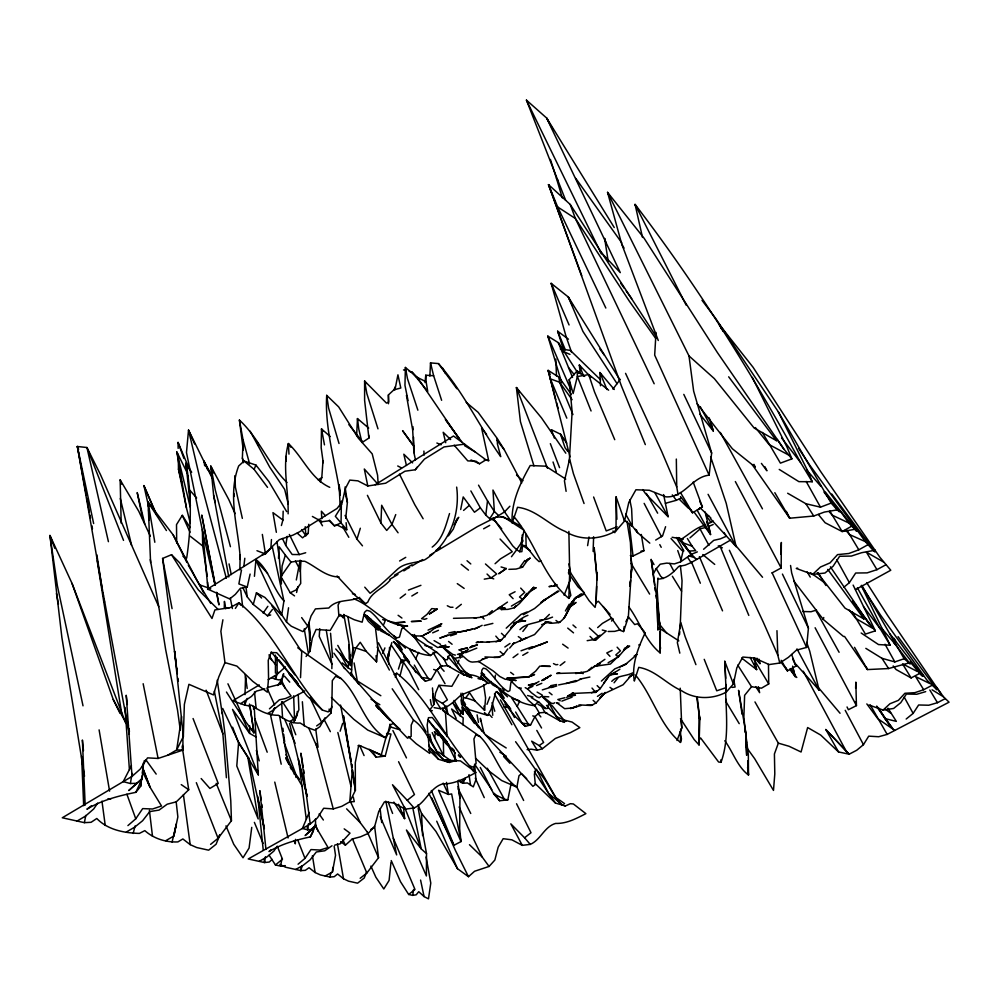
<?xml version="1.0" encoding="UTF-8"?>
<svg xmlns="http://www.w3.org/2000/svg" width="999" height="999" viewBox="0 0 999 999"><rect width="100%" height="100%" fill="white"/><g stroke="black" fill="none" stroke-linecap="round" stroke-linejoin="round"><path stroke-width="1.5" d="M275.437 676.173L275.437 679.183L279.071 679.944L282.143 679.108L283.641 673.638L280.532 684.153L268.232 687.3M275.437 673.164L275.449 655.094M616.783 528.121L616.058 530.794L624.537 521.041L616.096 496.878L616.058 530.794C600.636 539.635 580.619 541.133 565.234 531.406C548.476 524.725 536.013 509.39 517.519 507.292L512.15 523.114C510.914 502.672 520.317 482.942 530.182 465.522L545.679 466.183L565.746 479.095M426.523 853.658L426.386 875.961L406.443 830.019L421.216 848.863L426.523 853.658L418.131 807.916M329.757 487.337C310.639 478.671 303.047 457.267 288.361 443.519C281.993 466.508 288.711 490.434 288.112 513.836M378.084 482.967L377.585 475.262L372.202 453.883L358.391 438.236L338.661 406.893L326.71 395.367C324.6 429.283 335.564 462.112 340.234 495.404M457.804 781.193L459.94 798.051L459.665 828.671L460.989 841.57L453.971 845.266L428.846 793.343M555.819 359.091L556.48 376.011M635.601 675.199C652.759 695.791 659.64 725.286 680.481 742.419L680.656 729.033M286.676 511.625L268.843 481.506L255.944 465.072L244.118 461.088L238.686 465.946C227.098 495.941 238.636 528.583 240.297 559.44M239.86 569.892L240.147 555.082M300.524 677.647L301.735 651.798L271.928 605.856M224.3 607.554L224.425 601.398L225.774 608.803M331.843 668.618L331.943 664.185L326.273 630.244M461.75 441.845L445.392 419.443L459.09 438.711L417.395 377.46L405.394 367.457L404.957 385.389L408.067 400.661M699.05 744.929L698.95 712.786L699.824 719.642L699.05 744.929L694.205 739.622L680.481 718.643M726.086 684.502L726.148 692.207C712.262 699.575 694.642 699.5 681.443 690.609C666.458 684.003 655.369 670.104 638.761 667.357L634.34 681.068C631.368 664.585 638.286 647.327 645.292 632.604M281.393 525.524L282.904 520.067L283.167 511.151M244.767 702.097L244.668 705.082L248.376 705.781L251.648 705.219C259.191 710.926 268.806 715.559 278.384 715.272C284.665 719.567 292.307 723.85 300.125 723.001L307.929 727.722L314.897 730.207L319.905 726.648L324.925 717.856M245.005 694.642L245.554 676.735L247.178 688.436M415.484 459.94L413.923 452.659L413.549 437.275M817.244 572.677L845.017 608.129L863.985 619.005L864.06 616.708L875.336 630.844L865.409 634.103L852.135 611.763M295.479 839.36L295.329 843.818L294.156 840.933M513.673 516.346C535.052 541.358 543.294 577.135 568.818 598.364L569.68 573.001L569.005 569.979M462.937 724.887L463.186 717.869L451.623 708.978L456.181 718.418M593.106 551.436L593.631 536.75M596.64 586.376L596.066 602.747L595.092 607.367L589.035 600.611L570.554 572.802L568.906 563.848M596.915 578.945L597.127 572.989L596.066 602.747L598.389 601.261L604.432 608.216L620.167 630.381L623.551 631.555L628.334 617.17L631.53 569.13L630.444 542.644L626.96 521.253M855.619 688.236L855.843 682.117L856.43 705.606L848.376 709.715L847.04 706.967M242.382 458.079L243.419 462.537L242.382 458.079L243.069 439.972L239.41 420.092C258.941 437.899 268.107 464.123 286.988 482.505M861.85 585.377L904.145 658.728L910.064 663.773L910.139 661.95L921.553 675.574L922.914 676.261L923.014 674.6M341.421 501.286L341.046 522.964L346.765 529.757L346.116 522.664M395.741 514.585L391.958 524.413L386.7 530.432L380.931 523.014L381.68 505.244L391.958 524.413L398.077 532.792M203.309 532.405L202.697 545.978L207.193 576.111M356.631 435.714L357.467 418.581L368.681 428.084M429.87 376.099L430.507 362.887L438.424 363.586C463.311 391.608 479.245 426.411 500.711 456.643L497.427 443.981L497.252 438.549L478.159 412.35L466.233 402.385M281.206 583.816L282.105 566.008L285.352 555.094L279.183 546.815L278.509 558.416M780.756 554.258L781.343 542.469L781.168 567.956L772.002 572.927M389.098 656.106L389.56 647.29M300.999 560.901L300.187 571.628M301.611 529.582L305.856 535.701L308.241 533.191L308.728 524.313M310.439 643.244L309.977 651.273L306.069 656.48M351.311 675.561L352.984 647.664L347.902 616.62M656.018 332.455L654.682 355.107L709.14 475.149C691.832 476.973 684.315 498.002 665.796 496.853L649.338 490.272L635.938 489.76L628.821 502.36L624.537 521.041M271.453 539.56L270.879 548.164L265.447 553.97L262.213 555.032L207.555 589.035L229.708 598.938L235.339 594.38L240.459 588.224L247.228 587.037L250.112 574.075M319.767 628.671L319.23 636.438L331.943 664.185M320.279 481.918L321.79 477.572L323.002 460.789M463.061 703.321L463.499 697.702L462.662 693.294M658.029 578.009L657.142 589.785L659.615 625.799M238.574 742.981L236.788 765.983L258.179 818.968L247.727 756.555L238.574 742.981L232.605 727.21M325.187 875.986L332.442 872.002L332.804 867.407M352.297 770.229L349.775 801.822L341.82 806.305L333.266 808.915L323.664 808.253L317.482 817.794L310.239 824.063L248.239 858.953L264.523 862.562L269.318 862.025L272.178 859.39M463.499 697.702L465.721 697.777L469.617 692.719L474.975 700.886L484.577 710.389L485.589 697.989L483.653 684.727M254.433 576.298L255.969 559.527C269.593 570.167 272.552 588.511 283.928 600.923L281.668 615.359L264.935 597.452L256.406 592.869L253.271 604.457L267.52 615.821L270.692 614.984M313.561 828.308L313.274 831.393L310.339 836.9C296.054 839.984 281.606 843.905 269.018 851.573L271.216 849.662M733.403 684.003L724.774 661.288L726.148 692.207L733.403 684.003L736.825 667.807L742.831 657.042L754.595 658.079L769.105 664.56L779.782 663.036L788.423 657.317L796.378 650.162L806.593 647.427L808.416 628.159L791.67 572.914L790.559 565.484M316.633 725.936L321.653 722.327L331.019 713.049L331.668 706.293M629.894 586.201L630.344 581.543M630.943 575.337L631.53 569.13M352.16 656.118L352.984 647.664L355.894 647.939L366.333 651.46L376.523 661.85L377.909 648.051L375.299 626.56M659.864 631.818L660.127 652.896C645.566 641.096 639.697 621.665 628.771 606.793M425.025 382.592L425.761 375.212L433.641 375.774L441.62 400.299M280.532 684.153L280.844 681.093M345.729 518.406L347.39 502.335L345.08 486.975M629.919 586.251L630.556 580.157M630.881 577.11L632.155 564.922L630.869 558.266M679.482 634.727L679.795 631.655M680.119 628.596L682.042 580.681L680.356 565.596M390.996 862.237L389.086 880.456L383.803 888.973L375.836 877.184L370.904 866.096M394.955 389.772L397.939 374.825L400.811 388.012L393.931 389.81L388.411 394.917L388.461 403.746M709.14 475.149L711.638 453.034L693.643 391.108L688.998 355.931L607.554 192.345L644.155 238.311L717.394 352.56L783.753 448.913L791.895 458.866L780.419 463.136L762.374 432.48M443.294 738.711L443.656 755.843L434.69 738.124L435.364 732.267M460.964 710.277L460.277 716.146L453.022 703.196L463.249 714.36L460.989 693.194M243.856 566.458L244.817 558.266M623.551 631.555L624.15 626.585M91.558 805.644L86.913 809.252C101.648 800.074 118.993 795.828 135.839 792.332L140.672 786.3L141.933 776.023M142.295 773.089L143.556 762.811L142.145 778.646L135.839 792.332M509.877 506.231L504.557 511.875L492.407 519.505L489.71 518.718L485.789 515.072L487.524 500.874L478.533 485.164M569.255 461.975L572.115 411.763L569.205 379.67L577.185 370.904L584.715 376.436M251.748 827.359L249.076 848.064L243.019 857.791L233.754 844.292L225.974 825.861M308.491 823.676L307.667 829.857L302.397 828.471L309.215 812.449M132.417 773.476L132.03 776.41L62.288 817.769L84.391 822.664L91.084 822.302L96.803 818.493C107.68 829.882 124.288 833.029 139.398 833.403L144.83 830.631C153.734 838.636 166.034 842.519 177.897 841.907L182.854 838.96L190.197 844.642L196.703 847.539L208.641 850.174L216.084 844.23L219.805 835.052M348.801 661.975L348.002 667.794L351.636 669.879M349.2 659.053L349.163 644.904M359.74 597.414C349.837 602.085 336.838 598.713 328.821 608.016L315.422 608.891L311.076 615.946L307.829 626.211L302.909 631.618L291.283 626.223L286.576 622.115L288.549 607.792M391.233 860.564L400.499 881.705L408.678 894.48L412.712 895.379L413.574 889.535M181.656 716.608L176.661 749.937L167.657 755.269L158.104 758.453L147.527 757.866L140.297 769.03L132.03 776.41L126.211 695.242L127.348 704.532M296.316 579.969L300.137 560.177M265.459 856.755L264.523 862.562L264.211 859.477M587.612 545.629L589.01 536.95M131.443 765.621L123.202 781.643L130.394 783.528L131.581 776.26M301.036 870.641L301.773 866.17M305.706 552.747L299.263 554.582L292.17 554.495L285.739 545.404L287.262 536.326M269.143 855.244L275.424 864.972L280.644 866.121L281.93 858.541M222.914 619.78L220.879 631.306L224.962 662.599L218.706 677.085L213.474 694.917L188.923 684.315L184.365 704.382L183.329 736.6L176.661 749.937L183.042 750.049L182.829 736.038M473.314 771.727L474.6 764.647M332.442 872.002L335.527 855.331L334.153 846.228M241.496 569.967L238.873 583.916L247.228 587.037M84.391 822.664L85.777 815.396M460.689 509.502L463.211 496.94L474.475 512.225L480.357 507.842L470.866 490.934M494.767 678.646L495.479 675.112M480.294 767.432L493.768 793.955L499.625 800.748L507.817 799.849L511.188 783.216M165.772 840.683L173.863 836.026L176.323 824.013L172.078 842.082M173.863 836.026L177.859 816.907L176.149 801.585M279.82 864.372L285.514 867.207L300.736 870.579L305.294 870.341L309.041 867.731L315.122 872.527L320.392 874.924L329.945 877.047L330.856 872.739M653.184 574.325L655.644 569.505L660.227 564.198L666.808 563.099L674.337 563.911L680.531 561.875L683.328 549.875M540.859 560.876L539.098 561.638L535.526 558.254L526.123 546.291L523.551 545.317L522.302 547.489L521.89 551.648L519.717 551.735L516.595 549.65L521.241 542.944L523.826 531.443M296.578 592.494L297.964 586.675M300.736 870.579L301.748 866.32M615.559 529.832L614.847 532.692L612.961 531.031M401.923 660.102L401.223 662.911L405.731 660.077M515.596 741.708L535.589 769.567L534.378 774.275L535.339 784.515L532.892 786.325C509.69 759.927 483.941 735.614 462.999 707.329M133.142 833.466L135.09 825.961M385.239 756.068L380.644 755.082L369.143 749.325L376.211 757.217L385.239 756.068L390.959 734.053L386.588 733.416M495.704 691.97L491.058 709.402L487.649 715.396L469.68 709.839L464.06 705.556M843.568 636.55L823.251 619.392L823.75 617.507M191.683 472.265L185.964 463.311C191.883 494.692 191.346 526.785 186.688 558.079L182.967 556.318M391.845 642.532L387.187 659.178M519.717 551.735L522.652 541.096L522.165 535.014M340.035 614.422L343.194 617.694L344.043 614.722M680.481 742.419L681.48 738.948L679.67 732.155M449.525 513.561C445.829 525.449 442.682 539.285 432.18 547.102M457.954 663.523L458.953 660.127M362.487 545.829L356.955 539.16L360.327 528.234M351.611 661.75L355.894 647.939L360.227 642.27L366.333 651.46M398.439 669.105L401.261 660.052L391.396 645.242M699.175 740.009L700.574 737.911L718.581 762L721.016 762.337C729.133 739.822 726.261 715.059 725.649 691.545M340.122 731.206L342.669 723.338M665.596 526.698L662.587 535.851L655.706 540.059M277.884 672.165L275.437 679.183L271.528 677.659M399.975 676.086L403.471 662.225L409.253 671.003L418.731 689.697M395.279 677.272L396.74 673.226C427.984 697.777 443.706 736.488 469.73 766.021L473.938 767.307L476.098 763.336L473.926 738.973L475.836 734.802L480.007 736.55C494.917 751.335 499.325 775.124 516.883 787.162L523.638 800.474M754.969 701.922L778.346 743.144L774.412 753.983L774.799 773.925L773.488 790.421L754.682 758.716L746.353 747.19M458.878 780.119L460.614 782.354L463.174 783.266L464.997 778.321M383.853 624.225L385.252 620.529L382.654 619.555M247.19 698.413L244.668 705.082L232.717 700.799L259.265 684.964M677.01 740.484L681.817 728.009L680.219 688.199M486.975 704.345L489.835 696.927M366.471 872.277L364.223 878.009L357.592 883.166L348.539 881.168L343.506 878.783L337.625 873.963L334.203 876.71L329.945 877.047M382.717 653.421L384.902 647.914M564.123 595.267L569.867 580.856L568.868 531.381M290.072 721.328L295.367 718.231L298.876 709.777L298.264 694.43M390.01 724.113L390.634 727.022L385.439 739.46L381.281 754.819L358.753 745.204L355.282 762.524L355.382 790.396L349.775 801.822L354.283 801.635L353.296 797.065M267.557 487.387L254.096 469.343L255.944 465.072M293.694 722.627L297.302 714.547L297.252 711.475M310.339 836.9L315.622 825.112L315.472 818.968M393.931 389.81L395.279 386.838M392.195 688.798L413.486 720.054L411.201 725.099L411.151 736.4L407.542 738.174C385.189 715.384 365.572 690.297 343.644 667.157M547.152 713.236L544.905 712.387L539.26 712.861L534.977 716.57L530.606 724.887L528.284 724.05L517.195 706.48L519.667 701.048M219.743 834.702L218.082 838.298L210.602 844.355M441.945 665.559L436.488 670.391L431.143 679.495L428.221 678.396L415.709 658.678L418.618 652.372M582.03 593.643L575.349 598.114L576.698 596.952C568.119 603.646 568.631 617.032 558.853 622.589L552.397 623.214L545.142 621.927L551.161 622.477M563.873 618.531L573.651 601.173L572.09 601.898L565.034 616.733M271.616 714.722L274.762 708.054M339.847 601.56L338.087 605.082L338.861 615.809L330.207 630.431L316.096 629.445L312.3 638.186L309.977 651.273L309.066 622.439M295.367 718.231L297.302 714.547M331.406 697.539L353.758 719.28L367.757 730.082L385.327 737.712L388.024 732.654L389.835 725.336L393.481 723.288L400.012 729.307M625.861 621.69L628.433 616.957M702.01 300.312L715.796 318.644L778.333 411.863L831.168 503.096L837.187 509.877L839.297 511.65L839.884 510.601L848.85 523.014L856.468 531.031L857.017 530.094L809.739 465.122L798.551 448.339M565.434 610.926L569.293 604.145M281.693 575.486L291.046 562.087L297.714 561.051L304.857 561.313C316.246 566.695 325.686 576.873 339.086 576.947M778.346 743.144L789.048 746.265L801.073 751.997L807.642 727.547L820.691 735.052L838.536 751.947L849.162 754.195L856.717 750.261L863.461 744.667L868.718 736.151L878.67 736.738L887.162 734.402L949.05 702.185L943.443 696.765L936.4 687.1L936.837 689.61L927.035 680.244L880.506 615.009L862.562 587.649M190.072 527.509L182.293 515.334L176.511 524.625L176.686 543.294M267.844 713.373L273.214 710.202L274.663 707.879M688.998 355.931L714.347 378.621L754.12 427.997L776.46 440.684L777.247 439.423L783.753 448.913M235.364 608.428L238.973 602.747C274.575 631.468 291.358 676.91 322.427 710.089L328.172 711.9L331.793 707.729L332.305 680.656L335.602 676.286L341.171 678.608C359.228 695.616 363.861 724.35 385.327 737.712M572.09 601.898L570.978 603.658L576.698 596.952M489.71 518.718L494.368 511.5L492.957 490.034L504.557 511.875L510.389 520.179L520.679 526.111M487.025 642.107L500.124 641.083C509.552 632.479 514.972 619.929 527.909 615.322M573.463 692.981L568.331 695.766L573.326 693.244L571.603 693.518L595.654 692.394L600.224 688.648L607.817 677.597M843.718 587.362L849.375 582.667L855.681 573.026L867.12 572.877L876.96 569.68L885.901 564.76M906.18 719.018L913.136 713.386L918.63 704.982L928.77 705.232L937.462 702.697L945.329 698.588M97.665 803.109L93.694 808.965L85.639 816.008L77.11 821.053M127.922 825.599L135.764 818.805L142.67 808.603L152.547 809.003L161.526 805.993L150.025 787.187L142.682 771.752M276.923 846.565L273.851 851.098L266.758 857.105L259.153 861.363M458.666 674.575L451.86 686.313L438.886 685.202L435.589 692.956L433.766 704.607L429.607 710.114L432.342 710.739M298.077 864.21L304.995 858.378L310.976 849.575L319.98 850.049L328.047 847.539L315.309 825.936M568.818 598.364L570.841 595.404L569.068 586.9M262.213 555.032L268.144 550.574L279.345 539.635L292.882 535.177L299.325 531.943L337 508.503L342.332 501.86L345.254 488.786L349.8 480.094L357.942 480.856L367.807 485.989L385.639 483.216L404.97 471.216L415.284 469.767L417.045 467.207M263.137 613.061L267.844 606.306M360.177 878.296L366.833 873.051L378.534 857.741L374.613 826.31M277.635 685.501L282.143 679.108M508.891 569.343L516.046 569.068L522.552 567.195L528.483 558.891L526.336 560.701M631.306 675.361L623.126 684.752L604.045 693.756L596.028 703.009L591.108 705.506L578.933 704.894M448.389 535.876L453.309 529.083L456.955 519.18L454.27 525.124L458.728 517.295L457.018 519.355M524.837 560.464L520.192 566.833L522.552 567.195M570.267 605.794L573.651 601.173M603.92 682.904L608.891 676.161L619.904 669.205M524.912 595.879L526.698 593.481M484.927 656.955L498.164 657.442L503.558 654.582L507.817 648.9M612.936 389.098L620.229 379.383M503.896 609.003L501.061 609.552L507.967 609.365L514.31 607.779L515.734 605.881M511.463 556.73L516.171 550.461M611.55 621.078L613.224 618.868M521.241 542.944L522.652 541.096L521.953 538.199M267.52 615.821L272.365 609.54M312.3 829.395L315.622 825.112L305.145 835.564L312.3 829.395L307.667 829.857L307.267 826.785M522.852 631.43L527.222 625.874M544.93 622.989L534.59 634.54L519.83 640.834L527.197 637.599M614.073 682.792L617.994 677.834M768.468 664.385L768.731 683.928L761.488 688.174L751.535 686.738L744.63 695.316L743.868 717.095L745.416 732.267M222.278 712.387L225.15 735.364L230.781 800.836L231.443 820.691L218.082 838.298L196.328 782.667M619.318 655.232L610.439 664.035L594.055 666.408L599.862 664.859M415.284 469.767L424.45 459.115L444.068 446.928L464.585 444.143M509.665 648.089L514.11 642.919L512.475 644.193L525.424 638.373M601.161 697.04L605.157 692.432L599.837 697.939M340.671 841.62L345.404 845.179L352.235 838.985L360.452 836.837L368.256 833.378L374.775 826.098L378.746 811.488L384.44 801.86L393.943 803.021L405.282 809.153L414.086 807.966C425.899 802.584 429.845 787.761 442.557 783.928C454.907 784.203 465.571 777.971 476.136 772.464L460.452 760.901L442.682 759.952L450.711 760.601L438.511 751.972M587.175 640.659L593.319 639.697L595.392 640.297L600.049 635.102M285.427 666.932L277.123 674.313L268.182 679.657M608.141 662.724L618.369 656.88L627.921 645.779L623.538 650.312L629.682 646.078L624.325 648.401M418.106 804.807L421.541 813.448L435.889 831.355L457.48 868.693L468.481 876.685L474.575 871.265L489.073 866.445L494.855 860.052L498.176 847.164L503.159 838.698L511.838 839.809L522.29 845.354L530.269 844.392C540.821 839.809 544.305 826.573 555.656 823.426C566.708 823.813 576.361 818.456 585.889 813.648L573.376 803.97L570.367 803.696L565.409 805.956L555.456 803.059L535.239 783.628M520.317 601.585L522.24 599.5M657.817 579.058C666.433 579.208 673.276 572.439 678.696 566.458L685.177 565.147L691.108 562.624L730.656 540.034M269.443 708.828L279.383 699.799L285.439 698.538L291.109 696.041L280.994 682.342M703.583 549.275L713.761 540.334L720.341 538.861L726.385 536.226L723.925 532.504M595.392 640.297L606.193 631.006L602.272 630.019M544.617 619.118L549.375 614.373M182.23 746.815L188.724 789.759L176.336 801.822L167.183 804.207L159.066 810.089L149.75 811.575L142.595 820.741L134.703 827.135L126.411 831.967M797.639 568.094L796.303 568.443L812.599 574.437L820.454 567.032L830.044 562.862L837.524 554.62L848.825 553.496L858.815 549.8L868.069 544.655M636.825 654.707L625.374 664.472L614.772 668.893L601.398 681.093M868.98 704.969L883.079 710.077L889.947 703.746L898.388 700.361L904.907 693.281L914.884 692.669L923.675 689.722L931.78 685.464M491.008 681.455L488.773 683.478L480.669 676.41M495.079 563.723L500.437 558.891L512.25 551.735L500.062 539.035M492.27 610.651L487.112 615.309L480.769 617.02M567.969 608.503L576.061 602.447L569.43 606.942M136.925 783.278L128.784 790.534L142.145 778.646L136.925 783.278L130.394 783.528M450.199 666.708L447.365 665.609L441.233 666.208L436.488 670.391L433.666 669.455M597.652 627.609L602.447 623.376L611.763 618.019M591.995 667.22L587.375 671.303L581.618 672.739L556.655 673.476L559.615 672.752M527.11 749.662L531.156 749.163L537.287 750.237L542.382 748.738L555.382 738.448L570.329 732.679L579.857 727.659L572.09 722.077L563.823 719.967L552.31 705.881L549.537 703.808L548.139 705.044L547.602 708.416L545.691 708.503L537.937 704.27M463.573 510.427L469.218 505.469M506.206 628.171L521.078 614.36L526.997 612M324.013 720.379L321.653 722.327L311.064 700.037M489.223 614.685L507.467 602.11M390.259 579.957C383.504 588.386 371.815 591.658 367.844 602.072L365.434 603.808L355.132 595.441L337.05 575.961M514.31 607.779L519.542 603.471L533.841 587.112L522.714 599.412L511.388 606.118M275.424 864.972L282.455 859.202L277.297 846.19M308.241 533.191L302.56 537.824L297.252 533.141M588.873 670.541L604.907 659.315M405.282 809.153L392.495 784.739L407.255 800.311L414.46 794.542L398.576 761.713M408.678 894.48L414.972 889.447L393.356 838.261M456.019 608.566L461.338 604.308M557.842 590.983L540.996 602.497L546.278 598.676L534.565 608.528L523.376 614.71M681.73 538.936C689.322 534.128 696.028 527.472 704.857 525.324M522.29 845.354L510.814 823.838L524.575 837.761L531.006 832.741L516.545 803.745M560.139 665.496L564.922 661.775M353.621 598.763C370.704 604.982 382.467 622.227 400.487 625.237L412.537 635.814L422.015 636.063L429.795 632.017L434.99 627.996M628.995 677.297L632.342 674.712M400.112 598.201L405.594 594.043M525.499 561.613L530.244 558.004L526.86 560.277M494.018 684.677C505.894 693.93 519.13 704.17 534.602 705.656L537.325 702.534L539.235 702.359L545.691 708.503M539.023 681.43L529.183 687.374M573.95 599.175L580.481 594.268M513.074 657.617L518.006 653.983M689.984 537.862L700.361 528.721L705.719 527.497M519.967 629.645C526.123 622.839 535.452 623.9 542.919 619.942M273.214 710.202C282.317 701.398 293.918 697.352 304.732 691.046M443.181 657.667L447.365 665.609L463.836 674.987C472.739 673.488 481.031 677.16 487.425 683.154C479.158 688.823 469.368 690.971 460.614 695.454C454.595 700.686 449.013 707.329 440.746 708.766L434.44 698.613L442.47 703.371L447.39 699.874L439.822 686.463M412 564.71L394.443 575.274M611.763 681.343C617.407 675.249 625.836 676.41 632.629 672.926M553.721 585.926L555.894 584.39M460.614 782.354L465.01 779.257M540.809 696.678L539.298 697.739L536.987 696.902L531.256 692.619A22.64 6.593 60.9 0 0 525.212 687.662M463.336 652.822L468.431 649.263M331.993 845.766L324.787 850.773L316.346 851.972L310.115 859.864L303.122 865.346L295.716 869.467M537.287 750.237L531.668 741.158L539.16 745.554L543.631 742.457L536.8 730.406M506.293 568.543L498.863 573.651L506.293 568.543L501.061 566.945M504.845 647.015L510.002 643.468M471.503 646.44L469.667 647.714L477.422 644.842L471.503 646.44L473.788 646.341M435.664 550.686L440.309 547.577M597.452 696.39L602.122 693.269M318.194 479.87L321.79 477.572M680.531 561.875L691.308 554.345L697.339 551.885M437.137 609.078L429.42 613.923L437.137 609.078L431.73 608.603L426.96 614.422L421.59 618.656L424.513 619.318L426.873 618.556M375.249 484.702L453.509 436.014L485.951 459.84L488.686 460.664L481.593 428.047L486.563 434.315M471.016 459.965L479.532 463.773L485.951 459.84M434.215 628.334L441.833 623.688L428.059 630.119M558.928 591.158L542.469 601.148M389.797 579.32L397.964 574.413M403.796 570.891L406.143 569.492M407.305 568.781L409.652 567.37M412 565.958L422.577 559.59M429.657 555.332L433.204 553.196M436.763 551.061L477.347 526.635L496.053 517.12L503.621 516.982L523.738 530.007M411.813 596.016L417.545 592.582M693.181 482.055L702.384 506.918L692.519 512.799L680.494 496.565M240.709 703.658L251.461 696.428L256.318 691.171L264.772 688.848M470.254 674.887C461.088 671.253 458.853 659.765 450.474 654.982L448.476 656.168L447.377 659.702L444.855 659.615L437.062 652.459L413.062 636.301M399.6 560.988L405.744 557.355M143.856 761.226L146.004 759.964L156.181 774.1M483.991 658.578L478.858 661.6L472.215 662.087C466.246 661.738 463.736 653.683 457.455 654.345M698.313 509.49L700.699 508.104M578.384 597.39L583.791 594.268M707.292 524.188L713.298 521.141M440.609 734.09L438.149 735.501L434.303 731.655M522.739 655.319L527.922 652.347M370.741 829.532L374.463 827.397M512.537 681.73L510.839 682.704L509.84 690.709L508.029 691.533C498.838 686.213 494.006 675.449 485.751 668.718L483.279 668.131L481.843 670.192L480.956 679.457L478.034 678.533M634.253 655.956L636.75 654.545M554.77 702.734L553.246 703.596L551.161 703.134L542.669 696.503L548.801 696.827M522.589 618.918L515.322 623.026L510.576 627.996L516.995 621.803L525.511 620.779L516.995 621.803L513.548 623.289M560.439 621.703L558.853 622.589L555.968 620.454M851.685 526.211L842.157 531.555L825.112 522.739L818.356 514.473M791.62 654.52L796.016 666.071L787.437 670.866L781.106 662.225M483.616 528.796L489.697 525.412M855.481 589.635L890.771 570.242L879.994 557.43L820.529 471.353L753.096 367.307L719.43 324.725L721.528 328.846M532.904 675.361L534.577 674.475L527.322 677.16L506.78 678.259L529.208 676.735L527.322 677.16L532.904 675.361L530.694 674.974L535.526 671.278L539.772 666.133L550.237 666.358L541.82 666.233M893.181 665.946L896.016 669.492L911.125 677.934L919.455 673.538M394.118 674.6L396.74 673.226M459.215 654.482L466.633 650.661L461.625 654.495L459.215 654.482L464.735 651.835M621.54 666.246L626.635 663.623L620.154 666.857M482.142 625.312L476.448 628.209L463.973 631.068L472.427 629.22M515.084 591.758L509.228 594.73L513.099 598.663M387.712 634.04C400.387 643.431 414.26 654.295 430.557 655.519L434.528 652.459L437.062 652.459M611.288 674.238L615.097 672.352M424.125 634.79L429.795 632.017M580.918 679.045L575.761 681.555L558.603 684.914M474.687 628.933L479.22 626.723M542.357 680.182L547.814 677.547L542.557 679.844M612.087 650.386L606.793 652.959L609.989 656.306M282.193 578.796L290.234 592.769L296.116 589.922L300.724 583.416L300.2 562.275M630.357 555.606L633.029 556.006L643.955 550.724L641.308 534.465M665.421 503.296L676.36 500.299L681.443 497.927M527.709 688.698L532.867 686.288M575.911 680.544L566.071 683.516M531.456 589.822L536.188 587.662L528.946 592.245L522.714 599.412L519.505 597.015L524.675 592.37L520.679 588.086M420.916 585.327L408.441 590.097M465.621 652.647L476.81 648.101M708.291 526.648L713.199 524.487M432.667 632.842L438.424 630.319M478.159 641.758L476.173 642.632L482.517 641.82L480.244 641.982L489.41 642.295M561.863 701.123L572.077 697.177M177.347 673.688L162.6 558.429L171.528 554.695L179.683 562.837L198.252 589.772L218.069 609.415M532.342 646.728L521.041 650.786M536.55 685.514L541.783 683.341M572.115 708.179L577.122 706.118L570.466 708.566L580.981 705.506M540.097 644.805L547.377 641.87L528.933 649.175M566.658 697.327L573.351 694.642L567.944 696.016L575.412 695.242L567.944 696.016M530.569 648.164L536.138 646.028M617.145 526.773L606.218 530.931L593.618 497.015M447.777 635.052L439.772 638.099L457.654 632.242L466.283 630.794L454.857 632.592M787.662 493.244L805.868 503.733L820.479 507.155L831.168 503.096M541.658 624.7L547.39 622.527L551.46 622.664M495.941 641.808L501.798 639.61L500.124 641.083L495.816 636.113M752.222 464.635L789.697 518.219L813.748 516.021L824.375 512.075L837.187 509.877M552.547 617.107L546.703 619.268L539.735 620.117M498.563 607.804L502.222 606.455M404.17 627.834L401.785 628.696L399.475 637.137L396.965 637.849C385.851 631.73 379.945 619.018 369.967 611.188L366.72 610.302L364.535 612.337L362.15 622.177L354.233 619.73L345.766 615.646L338.861 615.809M629.795 676.173L633.716 674.762M591.445 692.782L596.778 690.896L595.654 692.394L592.02 688.074M549.163 687.075L553.171 685.676M597.414 664.085L600.187 663.124M865.833 648.351L881.967 658.316L894.829 661.912L904.145 658.728M167.657 755.269L183.042 750.049L182.405 745.454M537.562 645.554L541.82 644.118M553.134 686.513L542.307 689.909M726.261 687.599L716.733 690.796L704.22 659.328M844.505 636.375L867.457 669.58L888.586 668.543L908.628 663.061M436.188 627.609L440.996 626.048M450.537 635.789L456.481 633.903M456.418 760.351L449.4 762.437L438.474 759.29L428.746 749.837M816.545 610.039L811.063 611.725L802.697 611.513M414.31 665.084L421.516 677.459L425.462 681.218L431.143 679.495M541.758 680.594L544.492 679.77M551.298 687.562L556.718 685.963M925.698 691.633L916.782 694.255L906.405 694.03L900.761 702.672L893.63 708.453L883.079 710.077M481.718 659.452L487.524 657.804M504.845 703.945L515.896 717.17L525.399 726.373L530.606 724.887M492.869 623.388L484.19 625.536M620.541 629.795L614.647 631.368L608.141 631.493M589.885 677.035L579.932 679.133M564.959 697.689L557.842 699.525L560.252 700.786M521.328 688.099L519.468 688.561L516.533 686.45L509.577 679.57L505.232 679.283L499.825 676.51L493.281 671.016L478.284 661.251M535.801 683.291L528.346 685.114L534.053 683.915M334.74 845.104L340.247 843.793L350.012 833.141L344.18 828.858M459.165 649.874L467.382 647.926L459.165 649.874L462.187 651.448M638.773 644.942L640.197 644.605M448.726 632.991L454.945 631.593M551.735 586.026L548.975 586.613L555.719 585.889M554.495 585.439L557.255 584.852M550.849 685.676L556.53 684.515M439.81 646.553L448.951 646.803L439.81 646.553L445.904 645.304L437.687 647.539L427.684 641.296A25.362 8.392 60 0 0 421.353 635.976M874.837 549.762L874.912 551.71L873.301 550.549L861.488 552.734L851.373 556.068L839.635 556.268L833.129 566.208L824.974 573.026L812.599 574.437M455.656 658.129L462.287 656.942M484.253 579.158L491.021 577.946L496.678 574L485.452 563.973M854.495 529.37L842.157 531.555L829.894 511.138M412.712 895.379L416.196 894.804L418.743 891.695L424.076 896.565L428.484 898.863L430.781 883.066L426.073 856.967M641.033 551.161L643.955 550.724M611.5 674.662L617.432 673.863L611.475 674.35M557.792 664.522L555.943 664.772L553.483 663.586M575.599 673.526L583.366 672.527M318.094 520.267L321.94 521.715L329.295 520.791L334.378 525.786L337.375 525.124L346.765 529.757M412.537 635.814L415.072 635.501M282.38 676.385L284.478 676.136L289.747 682.142M453.471 618.319L476.486 617.757M474.175 618.019L483.154 616.995M732.042 687.387L735.077 687.062L733.716 679.457M280.644 866.121L285.302 865.634M557.18 703.284L558.99 703.134M493.881 657.479L500.199 656.967M497.627 608.603L505.182 608.116L498.276 608.341M395.404 622.777L404.82 622.177L395.404 622.777L398.439 623.501L387.862 620.966M586.813 705.294L592.607 704.919M675.361 494.755L678.433 494.642M452.984 607.255L450.474 607.292L447.302 605.744M225.999 608.104L228.896 608.104M541.458 705.943L544.905 712.387L560.239 721.066L566.146 721.053M778.333 411.863L808.253 472.003L812.224 481.755L798.875 481.643L779.232 469.43M108.029 798.688L110.901 798.8M568.406 572.702L570.554 572.802M401.261 660.052L407.58 660.351M861.213 585.489L890.184 645.217L878.508 644.567L861.163 633.004M503.733 706.855L508.116 707.117M129.358 734.315L101.798 586.138L77.373 446.491L86.938 447.515L100.437 474.537L158.754 606.68L165.672 649.625L177.547 710.189L180.295 730.119M571.603 708.079L564.647 708.678L556.605 702.672M507.442 679.52L516.133 680.506L509.577 679.57M397.652 624.949L407.617 626.148L400.487 625.237M683.266 539.235L672.115 537.275M421.516 677.459L428.221 678.396M560.264 348.938L570.329 350.387L600.686 379.882M709.14 516.296L706.43 515.896L710.951 522.489M463.174 783.266L467.445 782.954L473.289 786.887L475.986 779.545L474.675 765.047M515.621 712.05L522.09 723.114L528.284 724.05M434.128 707.667L440.746 708.766M358.104 745.666L361.051 746.178M493.768 793.955L504.345 799.175L507.817 799.849M484.253 459.74L488.686 460.664M878.758 708.054L885.002 718.593L896.328 721.365L887.961 708.179M403.496 369.905L406.331 370.629M409.165 371.353L412 372.065L416.471 376.96L426.123 381.793L427.722 391.371L412 372.065M352.41 593.743L355.407 594.492M455.357 655.107L452.672 654.42L442.282 646.553M424.875 645.504L432.092 647.489M562.412 721.815L564.51 722.389M527.559 695.491L532.904 697.002M224.962 662.599L236.913 666.108L252.759 681.355L267.345 692.195L268.556 678.371L268.244 660.327L271.179 652.509L276.686 652.722L285.09 661.775L294.792 674.837M390.634 727.022L398.801 729.47M466.608 675.973L471.978 677.684L462.812 673.813M688.873 555.856L694.492 557.604L696.728 559.415M532.754 715.871L534.977 716.57M415.447 651.198L409.615 649.263L415.709 658.678M493.756 578.871L491.021 577.946L487.037 574.038M465.721 697.777L474.975 700.886M518.581 700.386L511.813 698.089L517.195 706.48M534.39 771.777L548.501 793.281L561.938 804.744L565.409 805.956M188.299 565.184L199.45 584.802L210.752 588.786M428.921 745.217L430.282 748.014L444.842 760.826L449.4 762.437M678.608 537.562L688.636 551.111L695.666 550.674L692.157 546.216L683.279 542.882L679.37 538.336M256.955 550.699L265.447 553.97L262.337 534.428M501.148 516.558L510.389 520.179M436.875 443.019L441.121 444.792M530.082 550.536L521.753 544.917M562.949 351.348L569.954 354.395M873.301 550.549L865.409 541.67L849.45 534.515L845.404 529.87M467.357 673.513L459.478 669.942L451.523 655.719M563.823 719.967L556.518 716.645L546.515 705.406M848.85 523.014L832.13 515.109L829.12 511.575M542.295 695.104L537.125 692.107M440.559 644.343L434.078 640.634M465.796 673.363L471.029 675.886M463.161 703.546L465.522 704.682L464.185 701.922M551.848 432.654L551.411 429.757L560.539 434.203L566.72 443.119M929.769 683.528L915.608 676.61L923.675 689.722M718.281 545.841L722.364 547.852M500.774 688.985L492.994 685.077L482.155 674.013M397.727 465.984L401.486 467.894M917.319 671.478L902.522 663.86L911.125 677.934M788.361 454.882L769.068 444.543L755.369 427.56M312.387 516.458L321.94 521.715M255.994 736.962L249.675 733.403L232.555 709.39L258.316 774.849L254.171 706.543M883.441 561.975L866.445 552.21L876.96 569.68M461.188 564.31L468.469 570.129M567.707 628.096L573.526 632.854M464.473 445.579L475.399 452.085M531.243 697.589L539.235 702.359M485.414 734.927L506.206 747.964M354.245 678.97L380.831 695.716M430.557 655.519L422.902 649.15L412.55 634.827M932.092 689.809L943.443 696.765M499.85 752.259L506.281 756.193M534.602 705.656L528.334 700.249L519.492 687.811M561.688 382.729L547.827 336.114L558.341 342.669L577.697 372.764M371.041 699.213L379.832 704.695M571.341 394.355L558.916 377.172L548.126 370.367L570.017 457.03M660.414 628.895L678.833 640.859M656.006 336.213L570.217 204.458L548.513 184.653L557.667 206.968L575.399 218.519L629.245 301.049L655.819 338.611M307.692 654.957L341.171 678.608M492.357 519.343L495.616 521.59L501.735 528.858M457.28 583.628L464.148 588.411M181.244 784.602L188.724 789.759M584.353 592.719L578.009 586.875L568.556 573.289M518.294 636.588L521.316 638.686M562.637 644.205L568.094 648.076M557.067 798.338L564.547 803.596M810.401 572.652L823.576 581.955L825.961 585.526M609.977 687.362L612.424 689.11M442.557 710.314L480.007 736.55M297.739 647.802L306.443 654.07M479.532 463.773L476.024 461.226L467.782 460.876L454.183 445.204M481.181 673.189L488.973 680.469L497.714 686.788M398.102 615.284L401.923 618.056M290.234 592.769L294.555 595.904M385.302 632.479L375.924 625.586L364.585 614.872M568.443 339.198L557.642 331.218L563.686 350.337M884.764 708.791L890.946 713.361M482.205 673.214L484.59 674.974L482.342 673.226M510.589 672.339L513.648 674.625M364.71 614.797L370.754 619.293L364.772 614.522M282.904 520.067L272.964 512.637L276.348 532.305M618.369 656.88L615.809 654.932L620.441 650.849L617.12 647.19M624.25 520.092L632.392 526.348L631.618 508.791L629.782 499.65M741.658 658.041L756.643 669.617L754.033 657.879M190.11 536.151L202.697 545.978L202.372 529.532M608.628 390.184L588.711 374.588L577.36 376.561L573.139 393.569L569.205 379.67M413.486 720.054C427.997 730.094 431.73 749.4 444.842 760.826M448.551 641.458L452.097 644.255M370.754 619.293L366.695 616.071L380.407 626.947M894.829 730.419L877.746 718.668L866.832 703.92M549.163 692.419L552.06 694.78M535.589 769.567C547.577 778.558 551.048 794.692 561.938 804.744M702.772 554.557L714.722 564.41M244.118 461.088L254.096 469.343M481.443 616.758L484.14 619.068M342.257 662.899L348.002 667.794L339.96 653.271L350.761 665.521L348.851 642.02L343.781 614.397M649.8 543.131L637.524 532.617L631.705 525.324M467.033 560.739L470.791 563.948M516.52 475.087L522.989 480.719M330.282 436.575L321.503 428.933L321.166 447.689L323.239 462.712M484.44 712.612L487.649 715.396L489.473 714.71L492.095 717.407M572.964 624.999L575.986 627.659M581.093 671.977L583.054 673.701M565.621 200.25L526.436 100.137L546.678 118.069L614.248 227.522M500.074 651.473L503.558 654.582M378.259 630.219L368.394 621.403L364.21 614.959M663.211 578.571L660.589 576.186L656.193 568.443M408.316 736.5L416.246 743.768L429.695 753.396L427.197 724.899L428.459 717.694L432.305 717.519L447.04 736.151M593.131 700.336L596.028 703.009M322.427 710.089L306.868 695.716L278.709 659.602M500.337 690.184L507.504 696.84M453.921 751.111L446.103 743.855L428.296 720.167M458.391 755.256L460.626 757.329L458.516 755.057M699.949 507.642L710.863 518.019M498.264 515.197L494.368 511.5L487.524 500.874M501.473 633.304L505.182 636.838M397.802 640.908L405.407 648.164M499.1 693.244L504.27 698.189L499.038 689.522M442.47 703.371L446.303 707.03M475.536 758.216L488.798 770.916L501.698 780.569L516.883 787.162L518.993 775.736L521.441 773.688L526.673 778.733M469.48 844.704L482.267 857.117L489.073 866.445M303.659 690.946L298.077 685.539L288.811 673.338L294.006 679.045M310.364 697.452L313.711 700.699L310.602 697.277M482.267 673.95L488.973 680.469M694.492 557.604L688.636 551.111L679.607 538.111M450.636 439.548L443.181 432.28L445.704 442.707M516.595 549.65L512.737 545.866L492.907 517.894M412.637 462.874L403.821 454.208L406.443 465.459M541.745 696.166L549.537 703.808M394.642 642.369L402.322 649.924L397.115 641.296M679.233 499.175L688.623 508.429M597.152 685.626L600.224 688.648M522.09 723.114L525.399 726.373M539.16 745.554L542.382 748.738M256.406 592.869L261.613 598.039M425.462 681.218L415.359 671.166L403.683 656.68M658.99 623.713L666.82 633.254M441.92 646.378L450.474 654.982M590.072 636.4L593.319 639.697L598.413 636.263L589.348 627.934M346.603 808.84L360.289 822.714L368.256 833.378M825.811 729.52L849.162 754.195L825.811 729.52L838.536 751.947M663.611 494.567L668.106 516.695L645.379 493.444L642.757 489.61M360.514 598.763L365.434 603.808M600.237 251.561L620.304 272.627L546.678 118.069L552.559 128.896M754.807 658.216L759.964 663.611L758.99 659.165M591.033 377.397L579.333 365.047L580.332 373.788M267.607 573.276L256.518 561.463L281.668 615.359M449.001 744.829L438.436 733.478L455.344 753.271M452.172 748.239L454.283 750.511M375.711 705.219L387.837 718.244M590.921 377.247L588.861 375.012L590.409 377.485M503.571 756.443L509.915 763.286M710.351 518.568L736.101 546.578L726.236 503.334L710.626 456.768M335.714 648.975L350.761 665.521L349.787 654.695M671.028 538.548L682.042 550.611M376.498 705.681L389.822 720.329M296.079 681.318L298.152 683.603M795.866 664.185L819.08 690.034L809.739 651.223L806.692 642.382M610.102 614.385L603.109 606.505M378.184 484.503L364.31 469.006L367.807 485.989M325.387 515.696L321.391 511.201L321.778 518.706M329.383 520.179L334.378 525.786L341.046 522.964L335.352 516.283L340.234 508.528L339.136 484.777L340.172 492.282M407.255 800.311L414.086 807.966M885.002 718.593L892.756 728.771L876.835 706.168M196.641 497.939L189.785 490.197L190.26 496.341M439.835 666.408L444.118 671.266M201.161 778.546L209.89 788.436L218.232 783.428L193.069 718.531M394.218 642.232L395.991 644.255M364.76 587.175L370.067 593.256C380.057 586.026 388.811 577.235 397.989 568.806C405.569 562.362 415.884 563.286 424.687 559.827C449.063 544.755 460.339 514.96 456.655 487.1M806.705 470.005L820.991 486.463M428.121 720.117L447.44 742.369L441.595 735.189M447.777 656.418L463.836 674.987M762.549 577.26L733.266 542.594M524.575 837.761L530.269 844.392M538.124 713.711L540.859 716.907M496.865 691.508L510.726 709.265L496.828 691.645M614.273 389.485L599.912 372.527L600.486 385.764M271.228 652.022L297.352 682.904L290.809 674.387M818.119 687.275L840.047 713.249M881.468 627.959L895.491 644.617M560.239 721.066L556.518 716.645L549.338 703.895M375.999 705.831L378.896 709.278M285.352 555.094L291.046 562.087M678.221 538.261L691.92 555.082L679.245 537.662M436.713 729.208L439.635 732.791M563.411 351.96L558.341 342.669L568.556 367.62L574.325 374.75M393.731 635.551L396.253 638.686M825.399 492.107L856.468 531.031M699.874 414.223L713.323 431.068L710.838 422.927M790.184 669.218L796.79 677.484M348.888 424.662L362.774 442.07L368.918 438.049L364.61 400.312L364.61 381.031L386.438 403.097L388.673 402.073L388.411 394.917M644.118 631.331L637.512 623.763L634.69 624.562L628.221 616.745M242.72 587.387L247.19 596.778L253.271 604.457M849.225 610.039L855.831 618.456L872.776 628.371L852.634 601.061M502.385 688.486L504.108 690.684M824 492.132L839.297 511.65M697.115 403.783L732.367 448.751L755.319 467.145L753.945 464.36M550.412 159.44L556.518 178.559L558.166 180.669M865.409 541.67L857.017 530.094M889.922 633.903L922.914 676.261M269.318 656.655L275.949 665.184M496.89 440.197L504.295 449.737L521.765 482.904M781.593 437.962L800.611 462.549L812.224 481.755M393.394 641.445L409.503 662.287L396.878 645.267M793.668 580.819L823.251 619.392M210.739 603.433L197.44 581.218L173.152 534.865L148.077 502.185L150.587 562.524M893.98 642.757L910.064 663.773M284.153 742.507L295.891 774.475L299.45 779.17M863.511 606.618L880.294 628.883L890.184 645.217M480.357 507.842L485.789 515.072M831.792 494.03L874.912 551.71M728.683 376.81L776.46 440.684M672.302 494.867L676.36 500.299M567.832 451.448L565.034 447.714L560.539 434.203L563.461 439.71M761.425 463.411L766.92 470.791L764.872 466.658M226.461 692.057L244.767 720.479L253.958 732.891L249.937 705.544M599.887 349.038L604.407 355.207M898.039 636.625L936.837 689.61M694.13 512.137L710.564 534.552L708.99 527.372L706.593 521.828M438.424 363.586L456.868 388.748M414.098 446.416L402.585 430.681L412.512 444.555M240.747 605.157L238.973 602.747L230.132 607.642L214.922 609.902L211.988 618.481L171.528 554.695M827.759 569.393L863.985 619.005M634.79 528.871L637.524 532.617L636.375 529.745M789.847 669.23L795.254 676.685L792.594 666.171M430.282 748.014L438.474 759.29M462.849 707.317L474.513 723.513M620.766 283.391L624.412 288.449M626.223 290.984L631.68 298.589M590.334 376.848L588.711 374.588L594.53 391.958L614.735 439.685M301.661 617.594L307.829 626.211M621.84 242.932L575.811 178.421M572.102 399.687L559.577 382.217L558.916 377.172M555.456 803.059L548.501 793.281L536.413 769.13M491.695 789.597L474.612 764.148M494.343 793.318L499.625 800.748M319.106 813.96L323.364 820.017M482.167 731.231L463.673 704.258M333.903 653.196L344.605 668.568M876.635 706.468L889.797 725.449M751.535 686.738L737.724 665.122M940.696 693.343L887.399 615.109L866.645 582.604M565.809 453.196L541.446 417.832L516.408 387.537L520.442 421.715L533.953 465.921M830.394 566.808L869.255 624.113M350.899 672.702L358.653 684.153M442.12 708.179L445.517 713.199L447.09 736.613M373.651 753.408L376.211 757.217M366.296 383.579L364.61 381.031L366.87 393.668L377.984 428.846M341.596 615.284L343.194 617.694M687.737 557.542L691.108 562.624M617.082 383.703L582.941 331.443L568.281 296.99L551.161 283.329L566.046 336.451L571.64 352.447M290.721 447.152L288.361 443.519L288.986 454.133M279.645 611.475L286.576 622.115M393.843 802.085L404.62 818.643L403.621 808.054M881.967 658.316L888.586 668.543M166.433 530.544L148.077 502.185L148.389 506.693M800.611 462.549C751.61 372.752 697.277 285.627 635.064 204.383L642.507 237.437M282.355 701.61L294.568 720.554L293.644 695.816M805.868 503.733L813.748 516.021M755.744 686.625L759.627 692.669L758.366 686.675M519.53 392.395L516.408 387.537L547.44 468.156M578.808 373.439L577.185 370.904L577.36 376.561L591.071 410.976M463.648 704.208L478.596 727.672M497.252 438.549L504.295 449.737M687.399 538.523L692.157 546.216M672.377 576.261L681.568 591.183M631.031 563.299L649.612 594.08M858.815 549.8L847.164 530.481M619.592 379.27L568.281 296.99L572.514 305.12M725.774 701.31L739.223 723.651M724.824 740.734C732.954 751.86 737.287 766.62 748.476 775.024L748.338 754.595L744.929 727.409L738.561 690.346L742.082 714.26M318.606 519.368L322.502 525.774M768.731 683.928L753.808 659.115M534.752 705.369L539.26 712.861M441.233 666.208L433.079 652.335M929.832 690.022L937.462 702.697M887.162 734.402L870.366 705.082M781.143 660.289L787.437 670.866L786.126 668.044M680.444 492.495L692.519 512.799L691.258 510.027M423.126 518.743L414.81 504.745L399.463 474.1M807.155 571.878L810.251 577.11M121.179 523.151L120.155 479.87L138.761 511.251L150.337 536.151M414.248 634.477L416.571 638.398M251.636 728.933L253.958 732.891L249.775 705.356M342.707 526.873L348.813 537.312M774.824 492.682L789.697 518.219L786.313 511.351M854.532 647.34L867.457 669.58L866.083 666.795M657.654 513.174L646.353 493.431M535.077 716.832L541.558 727.996M285.702 757.667L302.56 786.75M818.256 572.752L823.576 581.955M437.837 671.266L445.03 683.716M610.489 197.702L607.554 192.345L621.715 244.056L624.038 248.089M556.53 798.825L500.399 699.874M504.345 799.175L487.312 768.206M651.798 560.689L653.995 564.572M494.418 693.98L511.888 724.75M322.977 431.518L321.503 428.933L324.475 444.855M894.068 638.324L895.554 640.971M601.435 375.224L599.912 372.527L606.98 389.485M857.367 587.749L880.294 628.883M637.3 208.391L635.064 204.383L686.251 305.282M762.449 508.841L720.291 432.417M839.098 652.285L815.696 610.114M467.245 707.442L476.048 723.164M454.021 700.436L459.153 709.615L463.249 714.36L462.1 707.242M719.43 324.725L723.164 331.443M806.168 481.468L820.479 507.155M885.039 644.243L894.829 661.912M337.787 645.391L345.916 660.089M756.967 658.204L759.964 663.611M654.807 492.582L668.106 516.695M509.44 708.328L514.51 717.519M836.775 559.765L849.375 582.667M790.771 668.543L795.254 676.685L793.243 669.392M697.177 510.177L710.564 534.552L705.157 512.037M426.211 732.03L396.103 677.359L378.371 642.782M427.709 734.764L438.249 753.895M904.22 697.127L913.136 713.386M625.699 514.135L632.392 526.348M846.141 751.123L803.246 671.216M676.51 537.487L683.853 550.948M580.806 367.744L579.333 365.047L583.603 376.099M413.062 667.22L415.959 672.527M552.634 286.051L551.161 283.329L569.068 324.95M250.162 431.206L269.767 467.232L284.69 489.448L288.286 504.183M699.55 528.021L708.94 545.379M204.683 465.746L203.996 461.176L212.075 476.123M84.515 776.223L61.901 637.624L49.95 535.464L72.04 583.416L113.237 699.512L126.349 723.688M700.237 406.668L713.323 431.068L709.228 417.907M796.965 648.888L819.08 690.034L817.756 687.262M708.079 494.318L736.101 546.578L734.789 543.781M750.112 657.379L756.643 669.617L754.52 663.985M377.135 647.052L389.385 670.042M815.109 627.759L856.43 705.606L855.494 701.748M735.351 481.568L781.168 567.956L780.743 565.534M845.216 710.314L863.461 744.667M442.594 368.019L445.492 373.501M199.45 584.802L203.759 592.894M659.79 544.63L661.213 547.315M669.742 563.461L674.013 571.528M645.329 444.617L621.453 386.051L548.513 184.653L549.949 187.387M644.143 503.371L661.525 536.75M550.237 374.45L548.126 370.367L555.794 399.625M295.454 560.988L298.988 567.844M324.313 719.917L330.357 731.655M559.04 333.941L557.642 331.218L565.309 349.8M458.241 788.898L470.754 813.486M853.134 585.102L875.336 630.844M268.993 654.845L271.778 660.364M286.176 759.015L288.873 764.335M290.209 766.995L291.558 769.655M345.055 515.422L356.955 539.16M470.654 766.37L472.652 770.391M468.481 876.685L455.482 850.586L437.45 810.376M447.502 743.743L455.581 760.039L454.57 752.397M190.235 522.927L186.426 507.792L176.835 451.973L187.25 472.939M173.152 534.865L186.875 562.499M392.907 730.556L406.468 757.916M329.071 709.09L331.019 713.049M289.348 534.465L299.263 554.582M212.4 478.558L188.524 430.082L186.476 452.485L202.772 532.267L214.997 584.777M150.137 506.368L148.077 502.185L154.82 542.257M113.237 699.512L120.03 713.373M526.436 100.137L601.373 253.896M367.407 495.329L380.931 523.014M454.945 758.491L456.281 761.263M482.267 857.117L467.582 826.735L459.165 806.942M342.807 839.809L345.404 845.179M782.429 574.088L808.416 628.159M792.682 659.115L796.016 666.071M282.43 538.511L285.739 545.404M752.284 377.36L787.1 447.302L791.895 458.866M281.268 679.919L285.289 688.348M654.17 383.766L575.399 218.519L570.217 204.458M557.667 206.968L605.831 308.029M683.803 394.38L711.638 453.034M444.555 706.83L447.839 713.736L446.353 706.143M772.127 572.839L806.593 647.427M729.395 550.287L763.248 622.065L777.809 655.182L779.782 663.036M699.737 501.311L702.384 506.918M222.69 708.428L238.386 741.758L258.316 774.849L257.392 770.316M350.661 802.085L360.289 822.714M625.561 373.351L661.625 451.361L676.735 486.95L678.046 494.505M443.206 783.141L448.414 794.43L451.648 793.943L460.989 841.57L438.561 790.284L448.414 794.43L446.491 782.404M431.655 797.789L436.838 808.99M475.274 778.121L484.265 797.639M227.934 683.803L244.767 720.479M238.811 709.765L249.675 733.403L249.625 725.674M182.293 515.334L190.022 532.255M432.205 732.617L434.69 738.124M266.958 687.911L274.613 704.944M235.077 513.598L228.771 499.525L210.801 466.083L213.611 495.167L228.783 576.96M295.105 743.256L284.64 719.218M256.93 441.458L258.766 445.604M722.527 610.851L699.387 556.668M359.69 745.604L364.073 755.556M194.655 444.018L188.524 430.082L201.149 483.591L226.323 578.234M308.703 728.034L317.27 747.489M190.384 505.819L185.964 463.311L187.849 467.582M436.725 821.203L457.48 868.693M148.289 505.044L143.893 485.601L156.93 515.372M367.407 832.105L378.534 857.741M547.827 336.114L570.816 389.56M380.219 816.62L396.665 854.907L385.789 801.148M213.798 473.064L210.801 466.083L215.297 490.084L230.432 546.678M86.314 495.229L77.373 446.491L78.609 449.338M286.026 754.682L294.518 774.612M143.893 485.601L154.895 511.438M203.996 461.176L207.642 469.767M398.539 804.27L404.62 818.643L403.059 812.699M178.147 448.351L178.059 442.42L189.56 469.667M691.483 562.1L700.336 583.204M352.422 838.685L366.833 873.051M748.8 615.396L719.842 545.641M566.808 418.156L550.349 378.871L559.577 382.217L572.951 414.585M315.222 824.25L318.169 831.33M254.383 822.377L263.099 843.381M431.368 790.496L453.971 845.266M216.209 783.328L231.443 820.691M568.556 367.62L572.539 377.472M404.52 807.067L421.216 848.863L412.837 808.129M72.04 583.416L125.737 723.026M297.615 839.697L304.995 858.378M123.526 540.372L86.938 447.515L108.416 541.67M388.149 801.96L392.607 813.448M695.916 664.647L685.152 636.7L680.756 622.464L677.359 642.719L679.819 653.134M550.349 443.668L559.565 467.644M142.333 767.182L150.025 787.187L143.406 769.692M290.821 721.802L295.779 734.74M206.119 690.172L222.864 733.79L226.411 777.734M621.715 244.056L658.279 340.497M54.808 548.314L49.95 535.464L57.368 585.714L83.017 705.843M120.155 479.87L121.778 484.253M254.895 718.905L267.195 752.197M178.059 442.42L183.903 458.416M548.513 184.653L581.743 275.687M126.898 794.23L135.764 818.805M584.053 503.521L573.414 473.638L569.63 458.991L564.447 480.894L566.108 491.333M551.411 429.757L554.345 438.049M677.734 550.549L681.081 560.089M568.681 570.129L569.68 573.001L569.867 580.856M553.034 461.988L556.306 471.753M417.869 410.189L407.455 378.609L405.394 367.457M492.07 702.622L494.78 711.226M556.518 178.559L562.275 197.827M339.023 443.494L328.609 408.116L326.71 395.367M605.943 242.819L604.645 238.386L608.154 261.026M243.069 439.972L249.6 463.798M256.368 750.374L259.228 760.863M315.934 743.443L333.266 808.915M556.568 402.547L558.104 408.404M337.849 732.492L351.011 786.413M725.761 699.138L726.423 701.76M178.247 454.283L178.471 469.093L182.143 484.09M430.507 362.887L433.641 375.774M483.853 732.617L480.369 718.269L480.631 721.241M176.835 451.973L190.222 507.105M144.78 523.963L137.2 492.582L142.582 518.319M747.589 767.344L748.476 775.024L747.714 761.226M289.585 723.451L307.068 796.153M120.305 498.451L131.581 545.267M274.762 782.092L288.087 837.961M459.315 653.733L460.339 658.066M361.938 442.457L358.828 429.333L357.467 418.581M307.192 796.415L298.464 759.265L306.268 819.118M345.08 492.357L347.39 502.335M270.304 714.035L281.206 764.198M242.345 518.369L235.402 487.312L234.915 475.636M429.782 734.327L431.456 741.932M213.611 495.167L215.247 502.659M248.739 757.629L264.26 828.596M272.252 546.578L283.928 600.923M420.579 880.057L424.076 896.565M77.373 446.491L93.644 523.551M264.385 828.433L257.705 796.415L263.261 850.249M368.606 435.04L369.18 437.837M229.058 563.898L231.256 574.562M178.471 469.093L186.426 507.792M230.27 597.951L232.392 608.566M214.36 691.296L222.864 733.79M143.157 683.728L158.104 758.453M304.258 628.883L308.216 652.372M279.62 716.033L287.412 760.214M215.222 584.715L201.761 515.034L215.11 585.002M56.406 593.443L58.441 604.133M216.558 592.607L218.881 604.77M162.6 558.429L172.065 608.653M340.584 705.069L351.011 761.151M351.573 764.173L352.135 767.207L351.648 764.173M216.683 592.307L218.956 604.57M659.74 643.818L660.576 648.351M276.611 657.092L277.173 660.164M86.863 498.276L89.373 511.988M89.935 515.034L90.497 518.069M91.896 525.686L92.445 528.733M477.085 714.847L478.446 722.389M341.308 501.323L341.845 504.283M406.418 395.267L412.674 429.982L413.923 452.659M150.312 559.515L158.754 606.68M430.369 699.675L431.356 705.207M354.096 662.936L357.292 680.856M96.828 554.77L102.335 589.909M102.885 592.981L103.421 596.041M103.971 599.113L104.508 602.172M337.425 843.83L343.506 878.783M99.101 729.882L109.59 791.146M351.136 761.138L343.419 715.659L355.382 790.396L352.622 770.167M303.197 766.932L300.899 753.159L310.239 824.063M303.708 769.992L304.22 773.064M458.029 786.525L459.94 798.051M127.922 722.427L128.421 725.461M128.933 728.483L129.433 731.518M467.969 709.003L468.693 713.398M312.412 855.631L315.122 872.527M97.178 560.776L121.903 714.797M245.117 674.775L246.278 682.417M276.948 541.47L279.171 556.393L281.443 583.628M185.964 463.311L187.337 472.49M187.8 475.549L188.249 478.608M217.22 680.157L222.24 713.91M482.567 677.359L483.004 680.307M294.118 717.507L294.568 720.554M261.176 799.749L259.852 790.671L265.946 849.375M261.825 804.295L262.275 807.329M483.966 706.093L484.577 710.389M469.018 774.612L470.566 785.426M233.816 493.369L234.266 496.441M461.014 699.887L461.65 704.395M696.74 697.177L699.824 719.642L697.24 697.027M183.416 794.742L190.197 844.642M101.96 801.123L105.245 825.461M680.756 720.104L681.817 728.009M654.532 584.865L651.173 559.328L657.042 599.687L660.364 629.994L660.127 652.896L659.839 639.348M654.919 587.874L655.319 590.884M315.734 728.983L318.094 747.227M177.947 678.296L178.346 681.368M655.906 595.392L656.293 598.401M656.867 602.909L657.454 607.429M657.841 610.439L660.364 629.994L659.49 622.789L659.552 625.799M282.904 728.283L283.291 731.28M283.679 734.29L284.653 741.795M239.41 420.092L243.294 450.249M176.323 664.859L174.575 651.148L183.329 736.6L182.892 725.861M176.711 667.906L177.298 672.477M246.079 587.674L247.19 596.778M149.4 810.339L152.51 836.325M433.079 694.193L433.766 704.607L432.467 687.961M629.333 524.587L633.029 556.006M380.107 808.691L381.718 822.527M240.734 590.084L242.695 607.005M285.702 456.431L286.201 461.076M593.955 547.864L597.252 579.732L594.205 547.577M745.716 735.301L746.49 742.881M83.466 750.661L82.393 740.009L85.177 805.157M254.495 691.857L256.156 708.566M202.772 532.267L207.967 589.485M433.166 694.143L433.429 697.19M330.557 633.254L332.58 657.454M492.032 706.243L492.744 715.296M302.36 701.748L304.208 725.873M309.066 624.974L310.202 640.197M125 707.417L129.395 769.542M376.086 655.656L376.523 661.85M207.617 582.142L208.029 588.174M423.901 451.086L424.175 455.107M305.244 526.698L305.856 535.701M148.589 509.702L149.313 520.229M745.217 732.067L744.929 727.409L746.116 734.053L746.665 755.306L745.791 741.358M412.912 426.623L413.087 429.67M309.34 625.374L310.165 638.773M281.606 701.947L282.58 718.156M747.764 761.151L748.301 770.291M724.774 661.288L725.736 678.321M425.761 375.212L426.123 381.793M388.136 653.683L388.736 664.472M421.541 813.448L422.602 835.601M81.593 756.305L83.679 805.694M776.96 630.681L777.809 655.182M616.096 496.878L616.883 519.305M253.484 706.256L253.596 709.265M720.941 759.752L721.016 762.337M657.692 622.477L657.042 599.687L657.916 630.069L657.829 627.035M525.861 534.315L526.123 546.291M295.891 774.475L295.954 777.447M676.323 459.065L676.735 486.95M249.5 704.045L249.513 707.13M140.659 780.119L140.672 786.3M277.123 657.704L277.123 674.313M546.091 678.121L544.542 679.145L551.123 675.212L546.091 678.121M420.954 621.178L411.476 621.528L420.954 621.178M389.098 635.139L380.731 630.906L365.222 614.872L375.924 625.586L389.098 635.139M747.127 750.474L746.952 747.427L747.115 750.499"/></g></svg>
